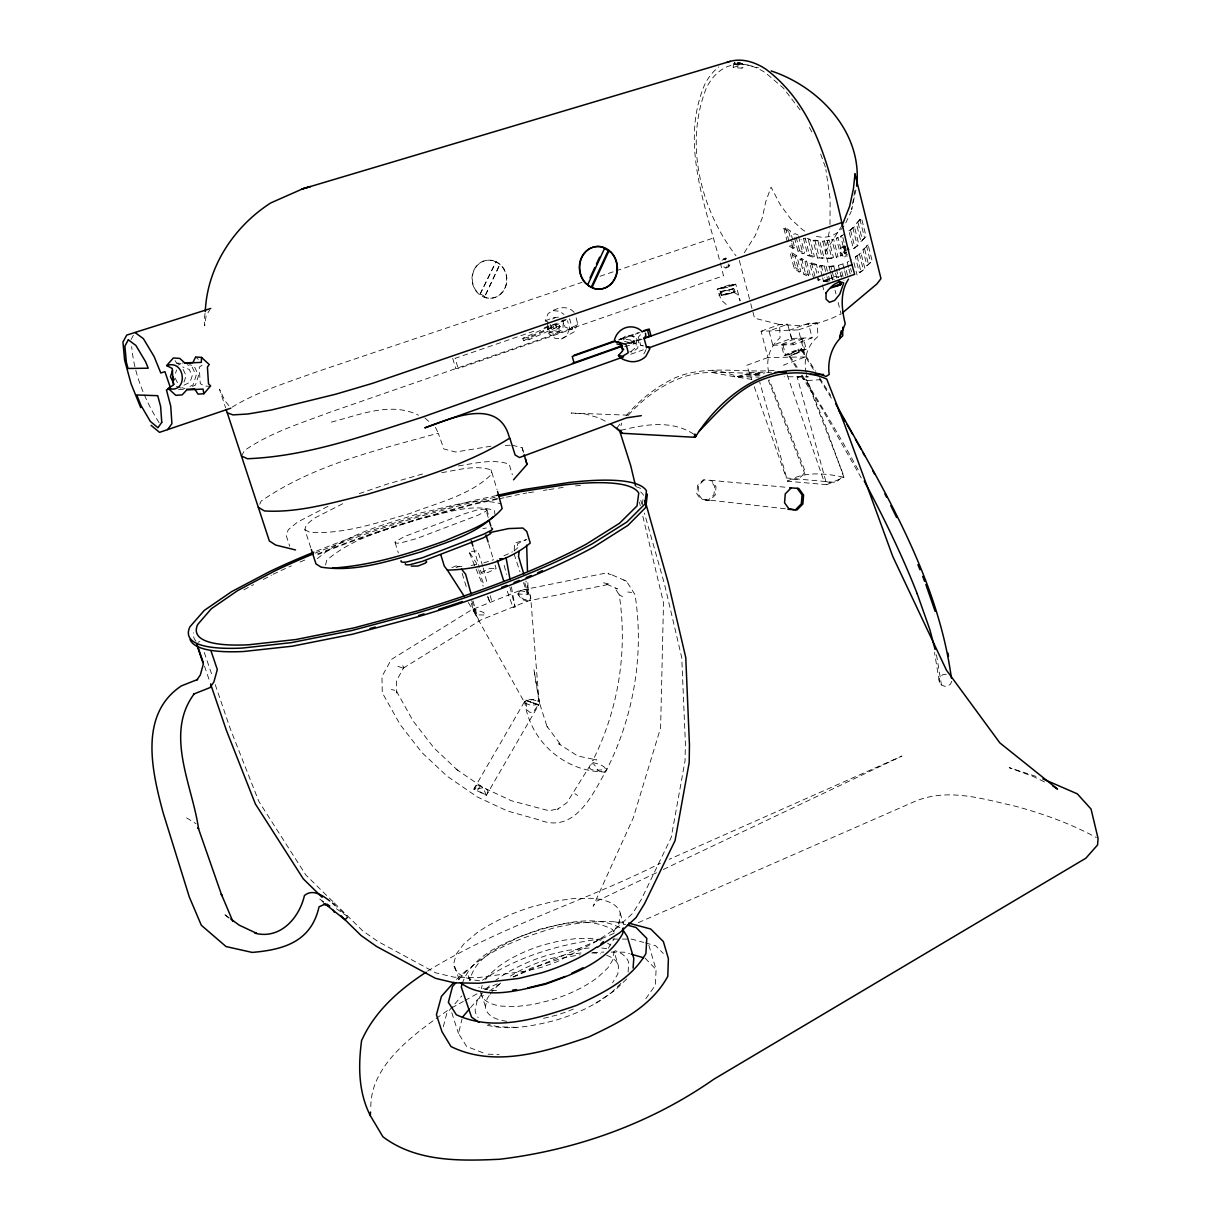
<?xml version="1.0" encoding="UTF-8"?>
<svg xmlns="http://www.w3.org/2000/svg" width="1221" height="1221" viewBox="0 0 1221 1221"><rect width="100%" height="100%" fill="white"/><g stroke="black" fill="none" stroke-linecap="round" stroke-linejoin="round"><path stroke-width="0.75" stroke-dasharray="5 3.75" d="M829.975 224.496L830.143 199.13L825.869 169.536M854.822 190.552L851.663 209.524L855.906 189.881M514.255 550.305L514.575 543.101L526.465 539.606L517.704 543.65L517.094 549.007M648.87 945.313L656.089 969.581L655.356 985.24L644.612 1000.396M547.802 322.497L547.542 327.884L550.702 332.539L555.433 333.76L562.912 328.983L563.202 323.611M559.264 325.427L558.974 330.815L555.433 333.76M370.833 1106.669C370.726 1068.665 406.471 1040.216 434.63 1019.611M628.082 972.053L628.769 963.048A77.289 31.471 -18.2 0 0 615.033 950.686M480.677 991.788A67.155 26.862 -18.2 0 0 501.892 1006.165L516.498 1006.531L533.394 1004.44L551.358 1000.03A71.383 28.51 -18.2 0 0 598.397 976.846L607.997 967.749L613.293 959.05L614.01 951.327L618.498 966.162L617.811 973.992L612.56 982.798M739.361 63.248L743.101 64.606L739.27 64.225L739.789 62.653L743.268 64.377L742.475 68.3L733.18 67.369L733.455 64.164M737.774 63.095L737.484 64.377L734.37 64.057L734.676 62.775L738.201 62.5L737.698 64.072M737.179 63.95L737.087 64.911L738.674 65.079L739.148 63.553L738.568 65.217L738.751 64.103L733.806 63.675L734.676 62.775L737.56 63.4L736.996 65.064L737.484 64.377M738.201 62.5L738.11 63.477L742.185 63.858L742.887 64.911L739.056 64.53M739.697 63.629L739.789 62.653L739.27 64.225M459.172 979.501L453.724 963.583L456.288 953.998L464.209 943.543L476.8 932.951A89.408 34.356 -18.1 0 1 532.89 906.562L553.754 901.327L573.626 898.519L591.254 898.305A83.745 32.112 -18 0 1 620.237 913.14L619.383 922.374L612.805 932.92M642.353 504.578L643.055 498.962M205.052 313.461L204.09 320.818L204.731 325.885L206.135 315.567L209.798 309.89M832.279 279.35L825.32 251.984L829.944 228.129M506.7 1021.26A67.018 27.305 -18.3 0 1 485.424 1006.577L487.21 998.534L489.239 995.619M481.41 988.628L482.142 985.454M325.564 565.033L326.694 560.286C353.251 537.209 389.133 528.693 421.917 518.07C445.344 513.598 470.634 503.113 494.337 510.409L495.039 514.606M483.012 1052.807L466.59 1046.397L458.501 1033.485L462.042 1019.001M462.118 983.729C473.458 952.121 511.126 940.17 539.911 929.212C565.766 922.923 595.985 914.56 620.787 928.204M443.315 1026.663L446.855 1013.14L461.752 995.939M620.94 425.732L621.687 423.107M310.714 547.649L304.868 529.578L306.349 524.771L313.98 518.376L344.643 502.762M183.974 382.158L186.126 375.671L183.135 369.429M175.519 373.26L176.618 369.978M806.272 372.909C803.082 359.539 807.188 345.497 817.841 336.66L817.444 322.939L808.409 323.321L789.529 330.204L793.314 344.734L812.133 337.805L808.409 323.321M768.772 372.405C765.613 359.6 769.902 346.245 780.051 337.835L779.639 324.527L754.563 318.193L750.762 303.754M518.635 594.245L519.154 591.727L522.084 590.064L526.694 589.682L530.616 596.84L529.838 600.61L523.809 599.206L520.146 596.993L518.604 594.078L528.22 594.291L527.838 582.295M729.563 265.659L729.883 264.865M622.466 596.748L619.169 594.49C627.899 651.022 618.375 709.798 592.643 760.851L594.017 759.538L596.825 759.92L577.792 756.043L558.638 743.711L561.263 745.436L546.932 726.266L547.557 728.143L539.072 701.709L533.913 669.413L539.59 703.265L533.119 712.102L529.822 712.362L527.106 709.996L525.518 699.908L473.809 789.102L486.385 795.268L538.537 705.112L525.518 699.908M259.722 504.242L261.126 501.114C313.263 465.033 376.938 450.106 437.301 433.44L438.263 433.241L443.895 448.977L455.647 452.014L493.116 445.863M718.971 295.757L720.619 292.109L725.549 290.384L731.883 291.224L737.225 294.307L740.17 300.87L735.759 284.218L730.143 284.661L717.215 289.179L721.245 299.939L727.228 305.433M951.8 681.272L950.503 684.142L947.847 685.973L944.535 686.263L941.467 684.966L939.468 682.402L934.492 652.411M728.265 266.117L729.578 265.216L729.151 266.132L727.594 262.958M495.268 261.843L493.269 260.653A19.093 17.292 82.6 0 0 474.16 270.1A19.093 17.292 82.6 0 0 478.037 293.086L480.051 294.246L496.016 261.752L500 264.118L484.798 296.505L500 264.118M480.051 294.246L496.016 261.752M845.802 222.863L851.327 211.233M576.175 317.811L577.564 323.611L576.907 324.969L569.474 328.815L565.002 326.984L562.973 319.887M601.327 771.718C595.436 772.069 594.948 758.684 590.002 765.735L589.438 768.024L591.513 769.749C611.752 771.626 606.761 765.567 592.032 762.347L566.849 802.746L557.478 809.325L559.157 808.485L549.16 810.79L511.553 800.808L482.722 787.331L455.952 769.077L458.333 770.939L434.142 748.107L413.263 721.214L396.672 691.544L396.718 692.994L394.795 694.2M402.686 665.689L403.861 667.429L396.474 680.753L396.718 692.994M131.059 339.453L133.394 335.271M241.437 455.967L244.536 450.503C269.841 432.845 299.801 423.656 328.388 412.79L723.488 275.793C709.264 214.545 678.082 147.054 704.731 84.493A122.436 63.263 73.6 0 1 718.803 66.987M486.385 795.268L483.119 787.835L480.265 785.652L477.38 785.24L474.923 789.468L473.809 789.102M480.265 785.652L477.426 790.567L485.851 794.825L487.866 792.719L487.79 790.475L485.653 788.69L482.02 787.866L474.359 789.56L475.213 786.66L477.38 785.24M605.708 768.284L606.883 769.154C592.948 793.955 575.076 834.462 539.026 819.84L507.585 811.034L477.411 797.023L447.039 776.144L421.962 752.594L400.32 724.847L382.265 692.719L381.975 676.495L391.346 659.447L471.627 609.813L519.871 590.506L604.731 573.29L611.156 574.511M608.317 948.183L614.163 938.751M825.32 251.984L842.169 225.336M744.306 252.671L755.25 235.592L762.362 217.643L765.735 201.694L771.062 187.134L780.219 204.67L790.811 218.986L802.395 229.579A81.349 43.712 74.1 0 0 805.356 231.547M490.262 994.169L493.315 989.804L500.412 983.485M733.18 67.369L736.767 66.422L742.994 67.582M482.356 993.207L477.274 1000.396L475.106 1009.706A77.411 31.548 -18.3 0 0 478.205 1017.581M485.592 979.547L488.675 975.228L498.656 966.483A71.566 28.663 -18.2 0 1 543.711 944.856L560.546 940.674L576.602 938.506L590.827 938.537A67.063 26.801 -18.1 0 1 600.869 940.323M742.185 63.858L742.322 64.53M616.834 428.159L620.97 422.649M397.893 666.3L403.266 668.192L403.861 667.429M856.425 223.535L859.889 219.169L861.614 218.574L866.101 236.615L860.897 241.514L856.425 223.535L861.614 218.574M860.897 241.514L866.101 236.615M862.972 249.817L868.162 244.948L872.16 260.973L866.956 265.781L862.972 249.817L868.162 244.948M866.956 265.781L872.16 260.973M722.038 260.287L725.808 257.921L728.433 259.432M470.558 1007.691L477.487 999.556L483.455 995.313M725.701 259.05L724.831 259.05L726.449 258.806M723.778 266.819L725.793 268.01L727.106 266.499L726.922 263.156M729.578 265.216L728.265 267.17L725.793 268.01M577.564 323.611L574.252 331.822L561.401 338.995L555.021 338.293L549.267 334.02L548.794 333.119L551.739 329.762L550.213 324.465M458.379 979.837C482.6 951.19 520.024 938.186 554.899 927.609C577.945 922.221 601.556 920.298 625.152 922.496M456.41 979.41L467.735 969.215M640.506 334.752L638.4 337.042L640.674 345.207L643.559 346.047M626.159 415.766C639.148 400.473 655.036 387.683 673.03 378.754C704.807 363.904 741.101 373.321 774.74 370.36M628.296 415.201C642.612 399.465 660.012 385.943 679.96 378.235C706.898 367.475 736.797 374.893 764.88 372.924M844.718 245.833L840.43 248.443L840.506 252.137L842.261 255.662L844.642 256.975L847.282 256.044M845.344 246.81L843.848 247.817L845.344 246.81L844.199 246.367L845.955 249.939M845.97 252.106L844.398 253.724L846.779 251.831L845.97 252.106L847.343 254.884M844.642 256.975L846.29 255.281L846.229 251.587M523.488 340.72L551.816 327.808L559.645 326.16L558.974 323.855L551.159 325.503L522.802 338.385L523.488 340.72L529.242 339.53L559.645 326.16M806.226 349.252L795.649 353.937L784.08 355.357L781.257 344.612L791.849 339.987L803.433 338.492L806.226 349.252L794.642 350.686L784.08 355.357M733.958 63.446L734.798 62.607M704.196 479.899L698.626 485.409L697.969 493.711L702.624 499.908L709.828 500.366L715.369 494.856L716.01 486.599L711.4 480.402L703.342 479.822L697.664 485.317L696.748 493.574L700.64 499.084L786.599 508.928M803.433 338.492L792.841 343.132L781.257 344.612M626.694 978.952L614.88 990.414L595.802 1003.219M620.879 983.424L611.111 992.871A82.265 33.455 -18.2 0 1 556.776 1019.932C533.272 1026.022 507.783 1031.394 483.882 1024.327M604.685 772.237L606.104 770.955C633.638 716.925 644.429 654.685 635.027 594.658L626.526 581.227L608.027 573.153M317.323 558.714C346.627 533.608 385.882 524.221 421.856 512.606C447.573 507.631 475.244 496.23 501.327 503.983M848.9 230.876L854.471 226.862L858.928 244.749L853.357 248.702L848.9 230.876L854.471 226.862M514.102 551.037L519.993 545.818M495.07 565.018L496.138 568.559L487.79 572.542L481.608 573.321L479.914 569.093M485.683 989.193L490.781 984.675M480.998 572.618L489.346 568.65L496.138 568.559M853.357 248.702L858.928 244.749M855.417 256.929L861.003 253.006L864.972 268.895L859.386 272.756L855.417 256.929L861.003 253.006M621.474 339.407L626.419 335.256L632.676 335.882L634.538 336.401L638.476 341.453L637.759 347.954L632.814 352.106L629.67 351.801M623.29 339.926L628.25 335.775L634.538 336.401M630.967 351.526L635.882 347.39L636.599 340.918L632.676 335.882M859.386 272.756L864.972 268.895M605.845 770.894L604.227 772.145L601.846 771.825C563.553 770.588 530.723 741.055 524.954 703.265L524.465 701.724C528.418 698.412 534.844 699.221 539.072 701.709L530.631 596.855L525.9 581.013M474.481 609.584L473.229 610.256L475.549 609.859M436.141 1018.497L450.03 1008.821M427.579 971.122C500.442 926.006 584.203 901.831 660.515 863.171M489.438 991.07L501.404 982.584M482.509 980.234C517.185 956.791 558.501 944.581 599.709 939.056L603.479 939.056M202.121 365.216L199.221 367.155L200.29 383.699L204.991 386.141L209.981 386.233M403.266 668.192L480.86 619.963L527.838 601.022L609.966 584.126L603.556 582.844M837.728 277.625L839.361 276.602L834.386 276.999L824.099 280.662L833.79 279.029M574.145 312.362C566.971 304.258 555.265 307.982 547.97 313.797L545.268 320.879L549.694 322.695M232.082 407.173C257.936 391.407 287.271 382.57 315.552 372.222L582.005 282.341M842.841 237.454L846.825 253.358L845.13 253.953L840.689 236.279L844.871 233.821M795.039 351.19L791.849 353.357A7.708 1.038 -32.5 0 0 790.002 356.166A425.03 92.506 55.8 0 1 797.115 367.17M561.401 338.995L566.712 335.897L569.474 328.815M795.237 353.434L790.002 356.166M733.79 288.553L732.875 289.072L733.806 292.552L722.176 295.787L721.229 295.528L719.367 288.568L732.249 284.63L733.211 284.875L735.057 291.834L722.588 294.765L721.657 291.285L733.79 288.553L734.721 292.033M721.229 295.528L733.806 292.552M722.588 294.765L735.057 291.834M721.657 295.284L720.726 291.819L721.657 291.285M733.211 284.875L727.823 287.103L719.367 288.568M735.759 284.218L728.54 287.225L717.215 289.179M848.503 267.338L847.191 262.118L851.388 259.768M451.678 1007.905L463.293 1001.449M464.942 1000.533L478.205 993.161M484.829 989.483L500.015 982.661M243.879 589.804L253.602 584.63M263.339 579.471L271.459 575.183M511.416 586.889L515.109 606.929L513.11 607.737L506.333 588.461M190.079 386.385L193.025 384.936L196.169 375.488L191.819 366.392L187.149 364.667M192.506 386.416L195.467 384.981L198.611 375.488L194.246 366.346L189.56 364.621M183.944 385.21L190.049 382.234L192.231 375.671L189.209 369.383L182.738 367.002M487.561 596.718L489.743 601.968L491.712 601.19L490.293 595.665M178.052 365.094L180.998 363.675M513.095 976.922L531.364 968.085L564.133 957.539L580.189 954.776M656.486 872.74L596.397 901.296L593.147 906.226L633.272 817.887L660.607 727.838L663.507 602.792L642.49 514.911M663.354 869.474L901.953 756.043L669.2 859.325M503.861 555.891L512.393 551.846M198.077 642.322L199.832 641.498M548.794 333.119L556.974 329.136L563.568 324.298L562.957 320.604M522.802 338.385L528.571 337.179L558.974 323.855M327.961 506.349L297.634 522.023L288.263 529.716L286.233 535.546L289.743 546.306M552.655 318.94L555.296 317.75M545.268 320.879L553.617 317.445L560.241 317.124M813.369 369.398L800.259 348.458L797.923 349.511L798.473 350.381L802.411 350.305L801.617 351.099L795.482 353.373L787.881 354.304L798.473 350.381M614.01 933.332L513.568 976.983M638.4 922.633L911.843 802.762C945.649 786.98 980.921 798.503 1015.109 806.15C1043.207 813.751 1070.741 823.641 1096.351 837.575M826.739 484.661L843.955 477.289L824.724 423.992L807.417 380.494L797.13 376.877L826.739 484.661L787.545 481.242L759.783 382.234M451.846 567.628L456.379 565.75L458.714 568.421M787.545 481.242C804.746 471.062 825.274 473.199 843.955 477.289M805.387 356.944L767.902 357.509L761.08 331.257L798.473 329.868L805.387 356.944L783.745 365.003L784.752 367.903M767.902 357.509L746.733 365.323L751.724 379.533M791.391 338.431L787.698 324.191L769.047 330.967L772.801 345.253L791.391 338.431L812.133 337.805M798.473 329.868L830.784 318.788L841.071 314.026L837.835 301.251M456.074 567.597L459.371 566.391M761.08 331.257L779.639 324.527L787.698 324.191M630.784 354.273L643.33 349.801M818.65 280.281L820.314 279.701L815.414 278.174L811.507 262.927L809.859 263.507L813.751 278.754L818.65 280.281L814.743 264.988L809.859 263.507M822.649 277.945L823.519 281.349L825.167 280.769L824.312 277.35M829.151 266.636L835.5 265.644L829.151 266.636L830.906 273.504M847.191 262.118L848.885 261.508M839.697 270.543L838.4 265.354L840.079 264.759M627.731 343.681L642.017 338.614M629.624 343.635L642.139 339.194M831.776 258.165L833.455 257.585L829.044 240.125L822.71 241.209L827.121 258.608L831.776 258.165L827.365 240.705L822.71 241.209M814.743 264.988L816.406 264.408L818.574 272.894M836.354 257.249L838.033 256.654L833.607 239.133L831.913 239.728L836.354 257.249L842.49 255.25L838.064 237.668L831.913 239.728M842.49 255.25L840.811 255.845L836.37 238.248L838.064 237.668M799.129 272.024L800.778 271.444L796.764 255.83L791.88 252.61L790.231 253.19L794.123 268.269L799.129 272.024L795.115 256.41L790.231 253.19M822.206 276.236L819.596 266.01L821.275 265.415L826.083 265.964L828.25 274.527M819.596 266.01L826.083 265.964M620.497 338.843L638.369 332.539M803.922 274.374L805.57 273.779L810.485 276.19L806.593 261.004L801.678 258.623L800.03 259.203L803.922 274.374L808.836 276.785L804.944 261.584L800.03 259.203M618.788 340.049L640.262 332.463M812.713 257.036L814.376 256.456L809.981 239.255L805.097 237.851L803.433 238.431L807.829 255.586L812.713 257.036L808.317 239.82L803.433 238.431M804.944 261.584L806.593 261.004M817.566 258.028L824.053 257.967L819.642 240.644L814.85 240.186L813.171 240.766L817.566 258.028L824.053 257.967M794.123 268.269L795.756 267.689L800.778 271.444M827.121 258.608L833.455 257.585M795.115 256.41L796.764 255.83M794.489 237.683L798 251.328L802.914 253.678L804.578 253.098L801.068 239.423M807.829 255.586L809.492 255.006L814.376 256.456M794.749 247.97L789.865 244.78L788.217 245.345L793.101 248.55L794.749 247.97L792.994 241.178M813.171 240.766L819.642 240.644M452.716 358.379L455.784 368.62L458.196 368.589L572.512 328.937L569.642 318.879L541.01 328.739M827.365 240.705L829.044 240.125M840.689 236.279L842.398 235.699M798 251.328L799.648 250.748L804.578 253.098M561.645 320.864L567.002 319.017M533.852 331.196L455.112 358.333L458.196 368.589M808.317 239.82L809.981 239.255M793.619 234.264L795.283 233.699L798.549 235.241M787.331 241.956L783.836 228.373L785.485 227.808L790.369 230.967L792.566 239.469M783.836 228.373L788.72 231.532L790.369 230.967M359.264 493.62L386.355 484.355L423.092 473.855M600.015 276.267L614.407 271.398M616.208 270.803L713.43 238.003M483.745 562.912L493.65 559.676M624.709 346.764L635.302 343.437L634.554 340.781L621.962 338.522L618.94 339.469M623.962 344.108L634.554 340.781M838.4 265.354L844.535 263.37L842.856 263.98L844.169 269.185M331.334 422.1C359.035 415.14 390.689 401.251 418.482 415.232M712.164 370.619L725.121 372.42L737.499 376.434L744.81 374.481L763.766 373.84M543.559 1018.36L556.104 1015.277A71.245 28.983 -18.2 0 0 573.748 1008.867M471.306 603.205L473.992 611.965L524.923 703.204L530.921 705.265L538.049 704.548M720.726 291.819L732.875 289.072M620.985 430.311C644.886 424.313 671.825 419.795 693.635 434.111M496.703 495.482L473.229 500.625L419.948 515.14A246.871 48.825 -17.1 0 0 315.583 551.449M495.146 497.252L471.565 502.411L419.917 516.468A238.354 47.115 -17.1 0 0 315.201 553.128M497.588 498.427L474.114 503.556L420.848 518.055A246.779 49.206 -17.1 0 0 316.529 554.395M497.237 499.206L473.29 504.441L420.833 518.727A242.521 48.336 -17.1 0 0 318.132 554.502M499.084 498.809L504.609 497.603M506.456 497.191L519.352 494.383M817.124 322.954L798.732 325.58L779.96 324.511M471.214 565.506L478.373 564.026M526.953 589.987L528.067 589.712L525.869 589.743M458.394 465.903C475.015 463.37 492.735 458.623 509.172 464.117L512.347 474.786M441.758 472.649C457.86 470.054 475.091 464.652 491.117 469.902L497.023 489.636M482.875 528.617L486.355 527.991M592.689 952.639L603.739 952.075M828.143 280.845L821.504 281.349L835.271 276.434L841.971 275.915M523.046 493.574L526.739 492.994M528.601 492.719L536.019 491.575M543.421 490.43L547.13 489.865M548.992 489.575L556.41 488.446M558.256 488.156L565.674 487.011M581.028 952.96L565.002 955.066L548.183 959.248A71.428 29.121 -18.2 0 0 508.714 977.151M624.496 341.544L635.302 343.437M946.336 674.282L943.024 674.587L940.368 676.419L939.071 679.273L939.468 682.402M807.417 380.494L820.817 379.67M737.499 376.434L762.041 375.061M178.541 389.728L183.379 389.484M572.512 328.937L569.871 329.06L567.49 320.696M175.061 360.622L176.786 363.278L183.257 362.988M772.801 345.253L793.314 344.734M505.296 445.375L510.5 445.253M176.786 363.278L180.067 363.217M456.944 566.437L464.331 566.315M797.13 376.877L808.271 376.846L784.187 376.77M749.221 372.359L771.443 372.313M754.242 386.691L786.309 477.976L836.019 482.478L840.765 478.205L842.887 473.519L806.669 379.99L806.379 374.679M744.81 374.481L761.69 374.465M792.398 479.273L798.137 479.273L802.762 475.137L804.837 470.589L769.199 379.853M527.838 601.022L521.825 599.603L517.872 594.368L518.101 591.941L519.871 590.506L525.885 591.88M612.911 939.071L620.451 939.086M622.328 939.086L631.761 939.117L643.711 942.444M589.01 947.984L566.941 950.411L547.603 955.204A82.509 33.654 -18.2 0 0 495.894 980.158M611.217 952.121L624.313 952.197L629.532 953.693M591.697 953.036L595.238 953.052A66.941 27.244 -18.2 0 1 600.549 953.784M712.423 372.558L734.172 376.709L759.248 377.075M496.459 990.552L491.101 990.445L478.724 987.499M485.653 509.035L477.213 509.935L465.598 513.385L404.731 536.431L395.161 541.712A15.598 2.885 -17.1 0 0 400.885 542.872L416.33 538.675L477.869 515.277L485.973 511.233L486.904 510.195L485.653 509.035L488.232 517.567M516.391 1027.365L499.496 1026.8A77.411 31.548 -18.3 0 1 487.851 1024.007M628.006 415.171L571.077 413.034L585.134 413.95L598.687 417.765L608.104 422.664M488.125 1054.166L499.068 1054.639M751.877 379.426L734.172 376.709M705.524 500.03L708.195 500.198L713.934 494.719L714.773 486.477L710.424 480.311L787.484 487.408M627.777 592.032L631.639 592.414M553.266 310.638L559.676 311.279L564.026 314.499M538.537 705.112L526.007 700.457L537.805 704.609M823.519 281.349L828.326 281.959L827.029 276.831M830.173 482.478L823.946 481.15L786.263 372.268M391.346 689.514L394.704 690.277M640.674 345.207L643.604 345.909M747.679 65.079L758.5 67.781M512.225 445.207L522.145 447.695L524.023 454.09M559.371 331.914L554.639 330.708L551.495 326.068M186.599 817.872L195.986 823.702M615.186 921.84L625.579 924.633M645.421 942.917L655.677 945.771L663.308 953.448M811.507 262.927L816.406 264.408M538.171 704.456L526.251 700.396L533.043 699.74L539.087 701.785M1036.034 776.434L1009.218 767.658L1033.348 776.556L1044.611 781.959M181.914 387.606L185.043 388.736M176.404 386.431L184.203 389.255M482.753 566.239L477.716 550.824L469.017 551.678L476.19 562.728L478.037 568.086M623.687 579.99L626.526 581.227M606.669 584.218L617.399 588.873L614.606 587.622L619.856 595.787M842.078 246.749L845.008 249.115M304.868 529.578L309.859 532.417C344.108 534.325 377.426 522.664 409.981 513.507C437.881 502.609 469.887 495.543 491.849 474.038L491.117 469.902M484.065 296.566L486.065 297.741A19.093 17.292 82.6 0 0 505.021 288.278A19.093 17.292 82.6 0 0 501.236 265.415L499.252 264.209M480.784 294.169L484.798 296.505M723.336 258.76L725.366 259.951M574.893 793.726L577.64 795.466M336.477 908.79L347.054 916.162L336.523 906.715M323.855 901.968L319.398 898.854L323.489 902.517M229.273 917.887L223.596 913.735L231.532 920.283M424.893 417.979L430.158 422.619M195.635 356.959L198.29 359.386M332.906 901.586L305.891 875.06L258.821 801.388L230.22 728.632L215.14 684.34M334.264 902.914L362.637 930.768L377.671 941.315L435.79 972.878L454.197 977.197L478.51 977.578L526.48 971.016L541.849 967.215L556.99 961.766L594.642 942.368L616.971 927.853L632.86 913.155L641.376 899.358L671.199 837.514L685.042 760.805L685.393 743.497L681.745 657.661L664.407 583.775L644.398 513.064M645.146 958.21L656.089 969.581M435.424 427.258L438.263 433.241M228.815 405.647L224.801 400.534L219.521 389.224L225.61 407.768M468.238 602.502L476.236 614.88L485.561 614.987L483.516 612.393L473.748 608.974L473.992 611.965L478.815 619.612M800.091 109.936L783.302 87.973L765.414 72.726A118.574 61.264 73.6 0 0 706.516 87.637C684.111 143.391 700.335 209.203 736.004 255.815M789.056 356.166L796.138 367.445M801.19 375.503L821.412 407.738L862.255 479.731M801.235 348.428L815.521 371.276M819.566 377.732L830.662 395.482M819.428 379.075L832.539 400.045M799.068 352.228L798.458 351.236A7.708 1.038 -32.6 0 0 800.259 348.458M614.194 932.203L612.515 929.532C584.065 914.102 549.557 926.342 521.169 936.141C501.388 946 474.694 956.638 469.841 980.768L467.979 974.999L470.879 982.218M159.081 422.664C144.689 399.786 134.005 373.687 131.685 346.596M809.447 127.518L811.996 132.311M175.183 378.128L177.472 382.86M469.383 552.884L483.195 586.202M768.345 380.235L804.975 474.282M820.68 154.105L825.61 167.689M478.663 569.856L484.203 585.912M487.896 596.626L489.743 601.968M204.487 666.117L209.951 682.142M204.273 652.441L212.118 675.488M514.087 553.907L519.978 571.825M523.504 582.585L527.289 594.078M451.755 1012.713L458.501 1033.485M481.211 993.436L485.424 1006.577M395.085 542.536L398.336 552.915M471.703 600.64L476.053 614.651M462.164 573.412L467.002 589.178M473.458 547.863L479.38 567.322M488.644 543.757L492.933 557.936M486.797 509.447L488.858 516.285M620.237 913.14L623.549 924.205M524.847 582.86L528.22 594.291M528.571 337.179L529.242 339.53M548.092 326.907L548.763 329.212M547.603 327.396L548.275 329.701M555.921 325.259L556.578 327.579M553.327 326.19L553.998 328.51M551.159 325.503L551.816 327.808M522.145 447.695L523.656 453.037M640.811 500.381L641.834 504.014M630.982 340.613L631.73 343.254M633.119 340.369L633.867 343.009M473.076 600.961L476.953 614.88M936.492 654.792L941.467 684.966M739.331 260.439L750.274 301.953M782.966 344.994L785.79 355.769M504.197 565.369L506.562 574.404M509.89 587.042L515.109 606.929M788.72 231.532L791.345 241.743M791.788 243.437L793.101 248.55M785.485 227.808L788.98 241.376M791.88 252.61L795.756 267.689M801.678 338.11L804.456 348.855M805.097 237.851L809.492 255.006M798.534 236.569L802.914 253.678M796.153 237.118L799.648 250.748M801.678 258.623L805.57 273.779M483.226 568.07L487.469 584.63M828.693 276.236L829.99 281.364M817.963 241.224L822.374 258.562M824.404 266.56L826.586 275.122M814.85 240.186L819.245 257.448M821.275 265.415L823.87 275.656M822.42 284.89L824.236 292.002M844.611 270.925L846.351 277.869M841.818 271.673L844.001 280.326M840.14 272.268L841.895 279.197M836.37 269.093L838.552 277.701M833.821 266.239L835.133 271.398M835.561 273.122L837.743 281.746M824.389 240.629L828.8 258.013M830.829 266.041L831.699 269.475M832.142 271.199L834.309 279.777M831.333 275.229L833.073 282.097M835.057 290.293L835.973 293.94M850.61 230.281L855.066 248.092M857.127 256.318L861.08 272.146M853.952 262.668L857.035 274.923M850.64 268.483L851.51 271.978M848.946 269.093L850.701 276.068M846.29 270.329L847.603 275.534M859.889 219.169L864.376 237.21M866.452 245.543L870.436 261.584M858.134 222.955L862.621 240.919M864.682 249.206L868.665 265.171M852.746 227.457L857.218 245.345M859.294 253.602L863.262 269.505M639.422 502.106L640.308 505.769M802.121 375.061A425.03 92.506 55.8 0 1 859.66 472.573M843.925 226.068A81.349 43.712 74.1 0 1 814.315 235.76M646.046 349.465A17.109 16.499 -75.6 0 1 643.513 354.243M635.958 486.63A230.006 45.559 -17.1 0 1 641.574 488.919M601.755 948.045A77.289 31.471 -18.2 0 1 607.142 948.732M479.578 980.799A83.883 32.189 -18.1 0 1 453.724 963.583M606.73 955.387A66.941 27.244 -18.2 0 1 618.498 966.162M607.524 943.146A67.063 26.801 -18.1 0 1 610.225 945.115M195.986 641.208A227.06 45.07 -17.2 0 1 193.62 632.783M575.503 485.897A226.068 44.765 -17.1 0 1 581.318 485.393M640.689 491.987A226.068 44.765 -17.1 0 1 643.513 495.222M273.077 574.313A242.521 48.336 -17.1 0 1 291.346 565.872M300.107 562.042A242.521 48.336 -17.1 0 1 305.448 559.752M845.253 250.656L843.68 252.289L846.061 250.381L843.497 247.1L845.253 250.656M845.527 253.098L844.016 251.938L845.527 253.098M476.404 266.163A19.093 17.292 82.6 0 0 485.79 297.771A19.093 17.292 82.6 0 0 505.769 273.702A19.093 17.292 82.6 0 0 476.404 266.163"/><path stroke-width="1.5" d="M186.615 389.301L194.627 388.873L198.061 394.154L203.876 393.711L203.037 389.056L186.737 389.926L182.188 394.856L175.824 395.329L168.208 388.446L173.351 385.012L172.253 368.483L166.682 365.583L173.351 357.967L179.792 358.425L184.982 363.11L201.312 362.378L201.541 357.432L195.635 356.959L192.918 362.545L184.875 362.912M842.78 327.259L842.704 335.882C831.852 345.314 827.319 360.378 829.181 374.42L826.022 376.511C774.358 354.701 721.458 394.887 695.192 437.316L622.405 433.302L611.248 424.298M855.005 177.961L855.005 173.977L880.967 278.632L876.953 283.913L842.505 312.82M856.654 186.172C862.896 132.616 819.215 86.737 771.138 70.94M1042.856 778.891L1077.334 793.864L1091.055 809.065L1098.061 838.43L1097.557 844.963L1085.866 858.21L713.858 1079.211C650.625 1123.473 576.159 1150.029 499.725 1159.248C459.905 1161.095 416.285 1162.026 382.906 1136.766L370.299 1115.612L370.512 1112.041M633.104 968.024L633.791 958.363L627.289 936.66L622.451 929.089M623.229 927.945L622.741 933.546C607.051 961.827 574.007 973.885 545.177 984.263C518.253 990.445 484.905 1000.701 460.439 982.768M647.359 494.078L645.817 507.371L627.93 525.366L593.696 547.054A244.627 48.321 -17.2 0 1 418.589 616.559L352.426 634.233L292.353 646.184L243.513 651.51A231.044 45.864 -17.2 0 1 190.064 639.483M205.281 311.614C207.112 267.14 233.745 226.663 270.757 202.93L302.579 188.873L730.295 61.325M694.596 434.325L694.49 437.286M519.246 551.098L518.513 556.364L523.794 573.977M841.193 330.83L839.59 337.851L845.222 323.702C841.635 309.127 839.743 292.292 848.503 279.136M462.118 983.729L461.279 987.011L471.52 1017.093L478.907 1022.359M172.558 370.406L170.452 376.755L174.115 384.356M842.169 225.336L849.724 206.09L853.418 188.751L855.005 173.977M590.048 277.823L594.841 267.491M596.428 264.041L599.618 257.158M604.548 248.428L587.774 284.63L585.592 283.318A21.352 18.864 84.9 0 1 581.486 257.6A21.352 18.864 84.9 0 1 602.365 247.115L611.034 252.411A21.352 18.864 84.9 0 1 615.018 278.037A21.352 18.864 84.9 0 1 594.291 288.583L588.308 285.592M591.208 287.332L607.936 251.205M592.139 287.256L608.867 251.083M201.541 357.432L209.249 364.545L207.417 367.048L208.501 383.806L210.623 385.912L203.876 393.711M649.877 348.809L645.833 356.379C640.75 361.355 633.18 363.095 626.541 360.577A17.109 16.499 -75.6 0 1 619.047 356.44L618.452 355.433L622.664 350.87L620.375 342.689L614.484 341.285L614.453 340.094A17.109 16.499 -75.6 0 1 642.032 331.486M347.405 917.429L344.994 919.718L324.862 903.738M167.582 429.624L171.902 423.702L170.726 406.12L166.438 389.896L170.558 388.537M462.469 1017.2L469.398 1009.05M492.979 516.956C473.397 535.347 445.787 542.322 421.23 551.8C388.858 561.126 355.189 572.466 321.077 567.139L315.98 563.904L311.294 549.45M513.522 479.807L527.014 464.423L525.442 458.898M456.044 982.493L452.533 986.476L448.366 1002.319L456.333 1014.743C494.764 1032.584 538.614 1018.222 576.404 1005.478C602.686 993.222 630.86 979.685 645.909 953.555L646.794 938.369L635.973 927.441L627.304 925.106M453.907 982.249L441.407 996.412L436.431 1014.727L442.002 1031.745L450.976 1046.534C494.719 1068.161 545.497 1051.678 588.812 1036.934C618.91 1022.71 651.236 1006.837 667.795 976.327L668.391 958.577L663.354 941.528L650.701 929.013L628.647 923.091M623.626 356.837L424.816 427.838C451.129 418.391 499.42 396.23 509.539 438.278C466.01 465.247 416.132 479.624 367.445 494.261C333.73 502.243 299.542 513.018 264.514 510.958L258.318 507.387M795.482 509.768L801.327 503.83L802.06 494.948L797.221 488.293M791.162 487.912L785.271 493.864L784.554 502.793L788.888 508.73L794.138 509.752M600.793 944.047L603.464 941.574M699.251 431.059C718.94 411.187 737.789 388.019 765.414 378.449C784.66 371.337 807.997 370.497 826.739 379.09L844.367 423.931L892.81 556.578L946.443 670.131L999.862 742.902L1057.523 789.087L1052.655 785.82M426.037 972.237C399.511 989.529 374.664 1011.202 361.569 1040.658C358.211 1066.208 358.364 1092.093 370.299 1115.612M597.222 947.404L619.917 932.585L636.049 917.582L644.673 903.479L675.06 840.597L689.193 762.56L689.453 744.917L685.775 657.585L668.238 582.768L645.054 500.686M839.117 281.181L840.079 284.997L830.997 287.912M835.851 285.561L841.3 284.218L840.002 283.974M571.703 973.29L583.012 967.749M565.231 976.449L545.695 983.516L527.64 987.957M648.702 347.878L854.669 274.328C834.202 204.166 829.303 116.529 765.506 68.91A122.436 63.263 73.6 0 0 726.846 62.469M572.374 363.309L622.374 345.589M643.803 337.988L651.068 336.019L649.221 329.304L643.726 330.647M622.466 346.169L421.627 417.399C364.911 435.424 307.356 456.44 247.39 458.73L241.437 455.967M643.925 338.553L852.258 264.667M574.007 355.25L613.339 341.361M615.201 341.3L572.237 356.471L574.191 363.293M642.063 331.822L649.221 329.304M848.107 248.26L847.313 248.535L848.824 249.71M841.696 222.588L372.39 383.379L335.912 394.154L271.138 410.058L247.894 413.995L233.028 414.896L227.274 412.82M230.815 408.196L159.524 432.356L151.099 425.366M210.714 308.47L126.74 335.088L122.939 342.033L124.573 359.905L131.074 383.806L140.72 407.631M369.932 628.525L375.351 627.09M620.985 430.311L619.566 430.631L630.662 465.491L635.485 485.622M831.562 286.874L840.079 284.997M496.703 495.482L523.778 489.545L569.001 482.524A230.097 45.208 -17.1 0 1 646.443 490.842L644.886 504.044L626.953 521.962L592.689 543.559A244.719 47.955 -17.2 0 1 417.46 612.973L351.282 630.662L291.193 642.658L242.353 648.061A231.135 45.513 -17.2 0 1 189.942 626.785L204.273 610.424L231.731 591.575L269.734 571.535A246.871 48.825 -17.1 0 1 313.797 552.167M498.763 496.443L520.528 491.681L564.285 484.92A222.222 43.635 -17.1 0 1 638.751 493.131L637.026 505.937L619.52 523.275L586.324 544.108A236.355 46.291 -17.2 0 1 417.521 610.912L353.846 627.93L295.97 639.514L248.84 644.764A223.184 43.941 -17.2 0 1 197.726 624.465L211.37 608.714L237.759 590.521L274.45 571.123A238.354 47.115 -17.1 0 1 313.415 553.861M489.85 532.585L508.699 528.571L522.878 528.021L526.8 531.532L530.235 543.055C507.753 561.858 476.327 569.368 447.435 570.131L444.322 566.193L440.796 554.761M641.3 415.674L626.465 417.857L519.49 457.539L515.109 454.975L509.798 438.003M512.774 990.063L516.514 989.59M332.494 568.086C371.459 565.567 409.142 553.769 445.68 540.598C465.125 531.654 487.957 525.488 502.182 508.516L497.558 491.422M499.542 558.836L502.533 558.638M166.682 365.583C185.867 358.791 188.492 394.398 168.208 388.446M775.152 372.298L786.263 372.268M810.439 374.42L823.565 374.42M787.896 509.279L797.008 509.935L802.853 503.998L803.586 495.1L798.748 488.446L789.651 487.774M616.91 343.925L622.252 345.238M295.528 549.954L275.687 545.07L269.353 540.949L226.16 409.447M631.257 954.196L643.421 957.707M614.484 341.285L625.915 344.368L627.258 348.565L628.235 352.64L627.167 353.495L622.512 356.227L618.452 355.433M491.315 527.793L492.582 529.029L491.666 530.097L483.608 534.218L422.283 557.814L406.868 561.981A15.568 3.022 -17.2 0 1 401.114 560.698M329.762 900.976C322.832 895.573 312.805 888.43 304.426 895.542C299.298 918.039 280.067 939.804 254.945 933.18L256.441 933.241L239.209 925.152L230.693 918.925M326.816 904.044L329.792 906.119L323.519 904.212L324.939 904.166L319.032 906.821C311.279 941.483 284.111 949.74 252.152 952.411L226.053 946.565L201.312 925.259L189.27 896.87L163.217 813.064C152.045 771.596 138.416 714.407 181.425 685.866L197.665 679.456L196.963 679.792L200.305 674.999L203.342 664.026L196.779 644.795M134.951 332.494L143.391 338.66L154.151 356.624L160.79 373L164.927 371.642L170.116 386.843M695.008 435.866L695.772 436.446L695.161 434.188M332.57 903.189L335.21 905.539M619.627 430.799L621.581 432.265M616.834 428.159L622.405 433.302M322.115 897.313L303.296 878.876L255.357 803.922L226.343 730.204L210.561 683.928M340.934 915.75L361.08 935.515L376.358 946.336L435.531 978.357L454.258 982.813L479.014 983.256L519.017 978.387L541.605 972.801A89.118 34.127 -18.1 0 0 596.672 947.053M645.466 333.226L645.833 335.439L644.154 338.644L646.443 346.901L649.862 347.619L646.52 346.611L646.55 347.787M461.462 569.017L465.644 574.282L471.092 593.849M620.772 345.894L623.717 349.649M426.129 561.309L426.648 561.996L425.106 563.247L417.918 566.025L411.294 566.132M332.723 909.813L334.432 912.285M447.268 569.932L464.239 596.306M835.607 403.602C884.035 489.85 937.926 578.433 951.403 678.143M172.802 376.755L174.282 379.807M232.86 921.382L221.337 894.169L221.84 895.634L198.138 827.67L198.565 828.876C192.582 785.79 164.179 733.852 194.231 693.833L193.513 694.139L209.936 687.637L213.889 681.959L217.323 669.535L210.928 650.701M917.169 593.681L929.868 629.654L935.072 649.404M503.861 581.455L497.344 560.363M925.839 584.493L935.149 611.37M197.191 644.764L203.266 662.56M471.306 540.781L472.909 546.092M485.973 534.905L488.11 541.987M489.255 520.97L490.811 526.083M524.145 454.655L527.014 464.423M647.313 329.38L649.16 336.08M840.323 281.898L840.964 284.432M506.059 557.738L510.088 579.609M948.076 653.204L948.473 656.226M526.648 545.177L527.472 571.153M838.445 409.92A421.703 94.063 55.8 0 1 840.384 413.217M843.284 418.131A421.703 94.063 55.8 0 1 845.207 421.413M847.099 424.679A421.703 94.063 55.8 0 1 852.716 434.447M855.478 439.301A421.703 94.063 55.8 0 1 860.881 448.931M862.713 452.243A421.703 94.063 55.8 0 1 864.59 455.647M872.832 470.833A421.703 94.063 55.8 0 1 874.618 474.175M884.904 493.94A421.703 94.063 55.8 0 1 886.553 497.176M890.811 505.677A421.703 94.063 55.8 0 1 896.626 517.551M917.902 564.697A421.703 94.063 55.8 0 1 919.993 569.764M922.679 576.404A421.703 94.063 55.8 0 1 924.602 581.288M864.239 481.028A425.03 92.506 55.8 0 1 917.185 593.681M490.598 532.966A12.271 2.381 -16.8 0 1 490.689 533.608L483.333 537.851L422.497 561.309L409.966 564.697A12.454 2.442 -17.2 0 1 405.341 563.659M542.475 570.68A240.445 47.482 -17.2 0 1 537.683 572.756M531.135 575.534A240.445 47.482 -17.2 0 1 526.114 577.64M519.291 580.433A240.445 47.482 -17.2 0 1 514.072 582.524M507.02 585.302A240.445 47.482 -17.2 0 1 501.663 587.362M462.332 601.571A240.445 47.482 -17.2 0 1 438.69 609.34M424.069 613.888A240.445 47.482 -17.2 0 1 418.62 615.521M826.037 292.872L826.037 299.114L829.425 302.335L834.66 300.442L839.773 294.169L843.742 282.921C836.767 279.548 829.746 288.049 826.037 292.872M128.342 339.82L124.893 346.062L126.343 362.194L128.052 368.467L148.214 368.208L145.589 361.737L135.913 345.482L128.342 339.82M161.767 422.344L157.967 427.716L150.351 421.428L140.964 405.403L136.737 394.963L157.738 395.696L160.607 406.44L161.767 422.344M310.226 186.584L301.846 189.057L310.226 186.584M584.493 253.144A21.352 18.864 84.9 0 0 594.566 288.538A21.352 18.864 84.9 0 0 616.468 261.66A21.352 18.864 84.9 0 0 584.493 253.144"/></g></svg>
